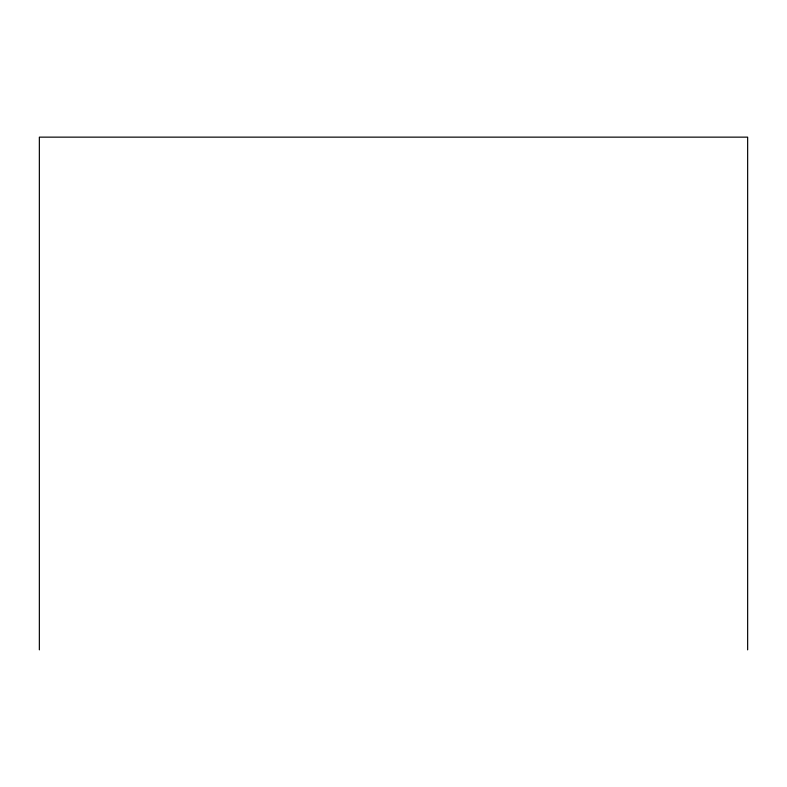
<?xml version="1.0" encoding="UTF-8"?>
<svg xmlns="http://www.w3.org/2000/svg" width="787" height="787" viewBox="0 0 787 787"><rect width="100%" height="100%" fill="white"/><g stroke="black" fill="none" stroke-linecap="round" stroke-linejoin="round"><path stroke-width="1.18" d="M747.65 649.855L747.65 137.145L39.35 137.145L39.35 649.855"/></g></svg>
